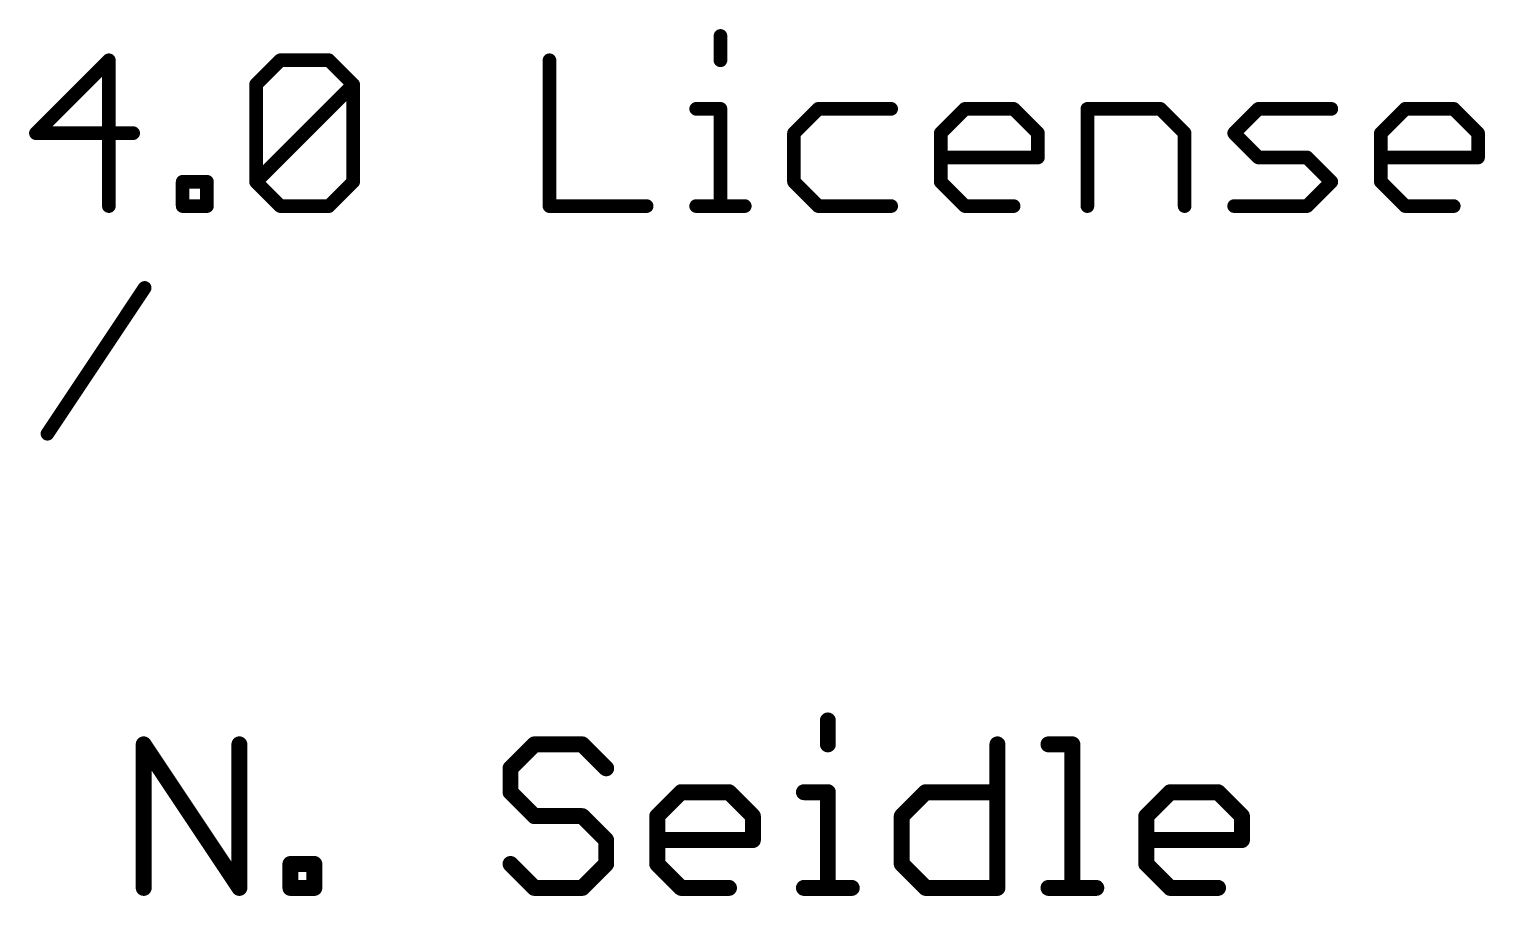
# Model space of a CAD drawing. Extents: x -23 to 84, y -20 to 26.
# Drawn here: x 68 to 84.25, y -19.05 to -9.38 of the extents above; entities that cross this region are included whole.
import ezdxf

# ---------------------------------------------------------------- set-up
doc = ezdxf.new("R2010")
doc.units = 0
doc.layers.add('51', color=53, linetype='CONTINUOUS')

msp = doc.modelspace()

# ---------------------------------------------------------------- linework, layer by layer
at = {"layer": '51'}
for points, const_width in [([(75.7167, -9.4556), (75.7167, -9.7268)], 0.1524), ([(68.8919, -9.7268), (68.0784, -10.5403)], 0.1524), ([(68.8919, -11.3538), (68.8919, -9.7268)], 0.1524), ([(70.5341, -9.998), (70.8053, -9.7268)], 0.1524), ([(70.8053, -9.7268), (71.3476, -9.7268)], 0.1524), ([(71.3476, -9.7268), (71.6188, -9.998)], 0.1524), ([(73.8084, -9.7268), (73.8084, -11.3538)], 0.1524), ([(70.5341, -11.0826), (70.5341, -9.998)], 0.1524), ([(70.5341, -11.0826), (71.6188, -9.998)], 0.1524), ([(71.6188, -9.998), (71.6188, -11.0826)], 0.1524), ([(75.4456, -10.2691), (75.7167, -10.2691)], 0.1524), ([(75.7167, -10.2691), (75.7167, -11.3538)], 0.1524), ([(76.8082, -10.2691), (76.537, -10.5403)], 0.1524), ([(77.6217, -10.2691), (76.8082, -10.2691)], 0.1524), ([(78.1742, -10.5403), (78.4453, -10.2691)], 0.1524), ([(78.4453, -10.2691), (78.9877, -10.2691)], 0.1524), ([(78.9877, -10.2691), (79.2588, -10.5403)], 0.1524), ([(79.8113, -11.3538), (79.8113, -10.2691)], 0.1524), ([(79.8113, -10.2691), (80.6248, -10.2691)], 0.1524), ([(80.6248, -10.2691), (80.896, -10.5403)], 0.1524), ([(81.4485, -10.5403), (81.7196, -10.2691)], 0.1524), ([(81.7196, -10.2691), (82.5331, -10.2691)], 0.1524), ([(83.0856, -10.5403), (83.3568, -10.2691)], 0.1524), ([(83.3568, -10.2691), (83.8991, -10.2691)], 0.1524), ([(83.8991, -10.2691), (84.1703, -10.5403)], 0.1524), ([(68.0784, -10.5403), (69.163, -10.5403)], 0.1524), ([(76.537, -10.5403), (76.537, -11.0826)], 0.1524), ([(78.1742, -11.0826), (78.1742, -10.5403)], 0.1524), ([(79.2588, -10.5403), (79.2588, -10.8115)], 0.1524), ([(80.896, -10.5403), (80.896, -11.3538)], 0.1524), ([(81.7196, -10.8115), (81.4485, -10.5403)], 0.1524), ([(83.0856, -11.0826), (83.0856, -10.5403)], 0.1524), ([(84.1703, -10.5403), (84.1703, -10.8115)], 0.1524), ([(79.2588, -10.8115), (78.1742, -10.8115)], 0.1524), ([(82.262, -10.8115), (81.7196, -10.8115)], 0.1524), ([(82.5331, -11.0826), (82.262, -10.8115)], 0.1524), ([(84.1703, -10.8115), (83.0856, -10.8115)], 0.1524), ([(69.7155, -11.3538), (69.7155, -11.0826)], 0.1524), ([(69.7155, -11.0826), (69.9867, -11.0826)], 0.1524), ([(69.9867, -11.0826), (69.9867, -11.3538)], 0.1524), ([(70.8053, -11.3538), (70.5341, -11.0826)], 0.1524), ([(71.6188, -11.0826), (71.3476, -11.3538)], 0.1524), ([(76.537, -11.0826), (76.8082, -11.3538)], 0.1524), ([(78.4453, -11.3538), (78.1742, -11.0826)], 0.1524), ([(82.262, -11.3538), (82.5331, -11.0826)], 0.1524), ([(83.3568, -11.3538), (83.0856, -11.0826)], 0.1524), ([(69.9867, -11.3538), (69.7155, -11.3538)], 0.1524), ([(71.3476, -11.3538), (70.8053, -11.3538)], 0.1524), ([(73.8084, -11.3538), (74.8931, -11.3538)], 0.1524), ([(75.4456, -11.3538), (75.9879, -11.3538)], 0.1524), ([(76.8082, -11.3538), (77.6217, -11.3538)], 0.1524), ([(78.9877, -11.3538), (78.4453, -11.3538)], 0.1524), ([(81.4485, -11.3538), (82.262, -11.3538)], 0.1524), ([(83.8991, -11.3538), (83.3568, -11.3538)], 0.1524), ([(68.2068, -13.8938), (69.2914, -12.2668)], 0.1524), ([(76.915, -17.0926), (76.915, -17.3595)], 0.1778), ([(69.2808, -18.9611), (69.2808, -17.3595)], 0.1778), ([(69.2808, -17.3595), (70.3485, -18.9611)], 0.1778), ([(70.3485, -18.9611), (70.3485, -17.3595)], 0.1778), ([(73.6406, -17.3595), (73.3737, -17.6265)], 0.1778), ([(74.1745, -17.3595), (73.6406, -17.3595)], 0.1778), ([(74.4414, -17.6265), (74.1745, -17.3595)], 0.1778), ([(78.8072, -17.3595), (78.8072, -18.9611)], 0.1778), ([(79.3766, -17.3595), (79.6435, -17.3595)], 0.1778), ([(79.6435, -17.3595), (79.6435, -18.9611)], 0.1778), ([(73.3737, -17.6265), (73.3737, -17.8934)], 0.1778), ([(73.3737, -17.8934), (73.6406, -18.1603)], 0.1778), ([(75.0109, -18.1603), (75.2778, -17.8934)], 0.1778), ([(75.2778, -17.8934), (75.8117, -17.8934)], 0.1778), ([(75.8117, -17.8934), (76.0786, -18.1603)], 0.1778), ([(76.648, -17.8934), (76.915, -17.8934)], 0.1778), ([(76.915, -17.8934), (76.915, -18.9611)], 0.1778), ([(77.7395, -18.1603), (78.0064, -17.8934)], 0.1778), ([(78.0064, -17.8934), (78.8072, -17.8934)], 0.1778), ([(80.4681, -18.1603), (80.735, -17.8934)], 0.1778), ([(80.735, -17.8934), (81.2688, -17.8934)], 0.1778), ([(81.2688, -17.8934), (81.5358, -18.1603)], 0.1778), ([(73.6406, -18.1603), (74.1745, -18.1603)], 0.1778), ([(74.1745, -18.1603), (74.4414, -18.4272)], 0.1778), ([(75.0109, -18.6942), (75.0109, -18.1603)], 0.1778), ([(76.0786, -18.1603), (76.0786, -18.4272)], 0.1778), ([(77.7395, -18.6942), (77.7395, -18.1603)], 0.1778), ([(80.4681, -18.6942), (80.4681, -18.1603)], 0.1778), ([(81.5358, -18.1603), (81.5358, -18.4272)], 0.1778), ([(74.4414, -18.4272), (74.4414, -18.6942)], 0.1778), ([(76.0786, -18.4272), (75.0109, -18.4272)], 0.1778), ([(81.5358, -18.4272), (80.4681, -18.4272)], 0.1778), ([(70.918, -18.9611), (70.918, -18.6942)], 0.1778), ([(70.918, -18.6942), (71.1849, -18.6942)], 0.1778), ([(71.1849, -18.6942), (71.1849, -18.9611)], 0.1778), ([(73.6406, -18.9611), (73.3737, -18.6942)], 0.1778), ([(74.4414, -18.6942), (74.1745, -18.9611)], 0.1778), ([(75.2778, -18.9611), (75.0109, -18.6942)], 0.1778), ([(78.0064, -18.9611), (77.7395, -18.6942)], 0.1778), ([(80.735, -18.9611), (80.4681, -18.6942)], 0.1778), ([(71.1849, -18.9611), (70.918, -18.9611)], 0.1778), ([(74.1745, -18.9611), (73.6406, -18.9611)], 0.1778), ([(75.8117, -18.9611), (75.2778, -18.9611)], 0.1778), ([(76.648, -18.9611), (77.1819, -18.9611)], 0.1778), ([(78.8072, -18.9611), (78.0064, -18.9611)], 0.1778), ([(79.3766, -18.9611), (79.9105, -18.9611)], 0.1778), ([(81.2688, -18.9611), (80.735, -18.9611)], 0.1778)]:
    msp.add_lwpolyline(points, dxfattribs=dict(at, const_width=const_width))
for points, const_width in [([(75.7548, -9.4556, 1), (75.6786, -9.4556)], 0.0762), ([(68.93, -9.7268, 1), (68.8538, -9.7268)], 0.0762), ([(68.9188, -9.7538, 1), (68.8649, -9.6999)], 0.0762), ([(70.8053, -9.6887, 1), (70.8053, -9.7649)], 0.0762), ([(70.8322, -9.7538, 1), (70.7783, -9.6999)], 0.0762), ([(71.3745, -9.6999, 1), (71.3207, -9.7538)], 0.0762), ([(71.3476, -9.7649, 1), (71.3476, -9.6887)], 0.0762), ([(73.8465, -9.7268, 1), (73.7703, -9.7268)], 0.0762), ([(75.6786, -9.7268, 1), (75.7548, -9.7268)], 0.0762), ([(70.5722, -9.998, 1), (70.496, -9.998)], 0.0762), ([(70.5072, -9.971, 1), (70.561, -10.0249)], 0.0762), ([(71.6569, -9.998, 1), (71.5807, -9.998)], 0.0762), ([(71.6457, -10.0249, 1), (71.5918, -9.971)], 0.0762), ([(71.5918, -10.0249, 1), (71.6457, -9.971)], 0.0762), ([(75.4456, -10.231, 1), (75.4456, -10.3072)], 0.0762), ([(75.7548, -10.2691, 1), (75.6786, -10.2691)], 0.0762), ([(75.7167, -10.3072, 1), (75.7167, -10.231)], 0.0762), ([(76.8082, -10.231, 1), (76.8082, -10.3072)], 0.0762), ([(76.8351, -10.2961, 1), (76.7812, -10.2422)], 0.0762), ([(77.6217, -10.3072, 1), (77.6217, -10.231)], 0.0762), ([(78.4453, -10.231, 1), (78.4453, -10.3072)], 0.0762), ([(78.4723, -10.2961, 1), (78.4184, -10.2422)], 0.0762), ([(79.0146, -10.2422, 1), (78.9607, -10.2961)], 0.0762), ([(78.9877, -10.3072, 1), (78.9877, -10.231)], 0.0762), ([(79.8494, -10.2691, 1), (79.7732, -10.2691)], 0.0762), ([(79.8113, -10.231, 1), (79.8113, -10.3072)], 0.0762), ([(80.6518, -10.2422, 1), (80.5979, -10.2961)], 0.0762), ([(80.6248, -10.3072, 1), (80.6248, -10.231)], 0.0762), ([(81.7196, -10.231, 1), (81.7196, -10.3072)], 0.0762), ([(81.7466, -10.2961, 1), (81.6927, -10.2422)], 0.0762), ([(82.5331, -10.3072, 1), (82.5331, -10.231)], 0.0762), ([(83.3568, -10.231, 1), (83.3568, -10.3072)], 0.0762), ([(83.3837, -10.2961, 1), (83.3299, -10.2422)], 0.0762), ([(83.9261, -10.2422, 1), (83.8722, -10.2961)], 0.0762), ([(83.8991, -10.3072, 1), (83.8991, -10.231)], 0.0762), ([(68.0784, -10.5022, 1), (68.0784, -10.5784)], 0.0762), ([(68.0514, -10.5134, 1), (68.1053, -10.5672)], 0.0762), ([(69.163, -10.5784, 1), (69.163, -10.5022)], 0.0762), ([(76.5751, -10.5403, 1), (76.4989, -10.5403)], 0.0762), ([(76.5101, -10.5134, 1), (76.564, -10.5672)], 0.0762), ([(78.2123, -10.5403, 1), (78.1361, -10.5403)], 0.0762), ([(78.1472, -10.5134, 1), (78.2011, -10.5672)], 0.0762), ([(79.2969, -10.5403, 1), (79.2207, -10.5403)], 0.0762), ([(79.2319, -10.5672, 1), (79.2858, -10.5134)], 0.0762), ([(80.9341, -10.5403, 1), (80.8579, -10.5403)], 0.0762), ([(80.869, -10.5672, 1), (80.9229, -10.5134)], 0.0762), ([(81.4754, -10.5134, 1), (81.4215, -10.5672)], 0.0762), ([(81.4215, -10.5134, 1), (81.4754, -10.5672)], 0.0762), ([(83.1237, -10.5403, 1), (83.0475, -10.5403)], 0.0762), ([(83.0587, -10.5134, 1), (83.1126, -10.5672)], 0.0762), ([(84.2084, -10.5403, 1), (84.1322, -10.5403)], 0.0762), ([(84.1434, -10.5672, 1), (84.1972, -10.5134)], 0.0762), ([(78.1742, -10.7734, 1), (78.1742, -10.8496)], 0.0762), ([(79.2207, -10.8115, 1), (79.2969, -10.8115)], 0.0762), ([(79.2588, -10.8496, 1), (79.2588, -10.7734)], 0.0762), ([(81.7196, -10.7734, 1), (81.7196, -10.8496)], 0.0762), ([(81.6927, -10.8384, 1), (81.7466, -10.7845)], 0.0762), ([(82.2889, -10.7845, 1), (82.235, -10.8384)], 0.0762), ([(82.262, -10.8496, 1), (82.262, -10.7734)], 0.0762), ([(83.0856, -10.7734, 1), (83.0856, -10.8496)], 0.0762), ([(84.1322, -10.8115, 1), (84.2084, -10.8115)], 0.0762), ([(84.1703, -10.8496, 1), (84.1703, -10.7734)], 0.0762), ([(69.7536, -11.0826, 1), (69.6774, -11.0826)], 0.0762), ([(69.7155, -11.0445, 1), (69.7155, -11.1207)], 0.0762), ([(70.0248, -11.0826, 1), (69.9486, -11.0826)], 0.0762), ([(69.9867, -11.1207, 1), (69.9867, -11.0445)], 0.0762), ([(70.561, -11.0557, 1), (70.5072, -11.1096)], 0.0762), ([(70.5072, -11.0557, 1), (70.561, -11.1096)], 0.0762), ([(70.496, -11.0826, 1), (70.5722, -11.0826)], 0.0762), ([(71.5807, -11.0826, 1), (71.6569, -11.0826)], 0.0762), ([(71.6457, -11.1096, 1), (71.5918, -11.0557)], 0.0762), ([(76.564, -11.0557, 1), (76.5101, -11.1096)], 0.0762), ([(76.4989, -11.0826, 1), (76.5751, -11.0826)], 0.0762), ([(78.2011, -11.0557, 1), (78.1472, -11.1096)], 0.0762), ([(78.1361, -11.0826, 1), (78.2123, -11.0826)], 0.0762), ([(82.5601, -11.1096, 1), (82.5062, -11.0557)], 0.0762), ([(82.5062, -11.1096, 1), (82.5601, -11.0557)], 0.0762), ([(83.1126, -11.0557, 1), (83.0587, -11.1096)], 0.0762), ([(83.0475, -11.0826, 1), (83.1237, -11.0826)], 0.0762), ([(68.8538, -11.3538, 1), (68.93, -11.3538)], 0.0762), ([(69.7155, -11.3157, 1), (69.7155, -11.3919)], 0.0762), ([(69.6774, -11.3538, 1), (69.7536, -11.3538)], 0.0762), ([(69.9486, -11.3538, 1), (70.0248, -11.3538)], 0.0762), ([(69.9867, -11.3919, 1), (69.9867, -11.3157)], 0.0762), ([(70.8053, -11.3157, 1), (70.8053, -11.3919)], 0.0762), ([(70.7783, -11.3807, 1), (70.8322, -11.3269)], 0.0762), ([(71.3207, -11.3269, 1), (71.3745, -11.3807)], 0.0762), ([(71.3476, -11.3919, 1), (71.3476, -11.3157)], 0.0762), ([(73.8084, -11.3157, 1), (73.8084, -11.3919)], 0.0762), ([(73.7703, -11.3538, 1), (73.8465, -11.3538)], 0.0762), ([(74.8931, -11.3919, 1), (74.8931, -11.3157)], 0.0762), ([(75.4456, -11.3157, 1), (75.4456, -11.3919)], 0.0762), ([(75.6786, -11.3538, 1), (75.7548, -11.3538)], 0.0762), ([(75.9879, -11.3919, 1), (75.9879, -11.3157)], 0.0762), ([(76.8082, -11.3157, 1), (76.8082, -11.3919)], 0.0762), ([(76.7812, -11.3807, 1), (76.8351, -11.3269)], 0.0762), ([(77.6217, -11.3919, 1), (77.6217, -11.3157)], 0.0762), ([(78.4453, -11.3157, 1), (78.4453, -11.3919)], 0.0762), ([(78.4184, -11.3807, 1), (78.4723, -11.3269)], 0.0762), ([(78.9877, -11.3919, 1), (78.9877, -11.3157)], 0.0762), ([(79.7732, -11.3538, 1), (79.8494, -11.3538)], 0.0762), ([(80.8579, -11.3538, 1), (80.9341, -11.3538)], 0.0762), ([(81.4485, -11.3157, 1), (81.4485, -11.3919)], 0.0762), ([(82.235, -11.3269, 1), (82.2889, -11.3807)], 0.0762), ([(82.262, -11.3919, 1), (82.262, -11.3157)], 0.0762), ([(83.3568, -11.3157, 1), (83.3568, -11.3919)], 0.0762), ([(83.3299, -11.3807, 1), (83.3837, -11.3269)], 0.0762), ([(83.8991, -11.3919, 1), (83.8991, -11.3157)], 0.0762), ([(69.3231, -12.2879, 1), (69.2597, -12.2457)], 0.0762), ([(68.1751, -13.8727, 1), (68.2385, -13.9149)], 0.0762), ([(76.9594, -17.0926, 1), (76.8705, -17.0926)], 0.0889), ([(69.3178, -17.3349, 1), (69.2438, -17.3842)], 0.0889), ([(69.3253, -17.3595, 1), (69.2364, -17.3595)], 0.0889), ([(70.393, -17.3595, 1), (70.3041, -17.3595)], 0.0889), ([(73.6406, -17.3151, 1), (73.6406, -17.404)], 0.0889), ([(73.6721, -17.391, 1), (73.6092, -17.3281)], 0.0889), ([(74.2059, -17.3281, 1), (74.1431, -17.391)], 0.0889), ([(74.1745, -17.404, 1), (74.1745, -17.3151)], 0.0889), ([(76.8705, -17.3595, 1), (76.9594, -17.3595)], 0.0889), ([(78.8516, -17.3595, 1), (78.7627, -17.3595)], 0.0889), ([(79.3766, -17.3151, 1), (79.3766, -17.404)], 0.0889), ([(79.688, -17.3595, 1), (79.5991, -17.3595)], 0.0889), ([(79.6435, -17.404, 1), (79.6435, -17.3151)], 0.0889), ([(73.4182, -17.6265, 1), (73.3293, -17.6265)], 0.0889), ([(73.3423, -17.595, 1), (73.4051, -17.6579)], 0.0889), ([(74.41, -17.6579, 1), (74.4729, -17.595)], 0.0889), ([(73.4051, -17.862, 1), (73.3423, -17.9248)], 0.0889), ([(73.3293, -17.8934, 1), (73.4182, -17.8934)], 0.0889), ([(75.2778, -17.8489, 1), (75.2778, -17.9378)], 0.0889), ([(75.3092, -17.9248, 1), (75.2464, -17.862)], 0.0889), ([(75.8431, -17.862, 1), (75.7802, -17.9248)], 0.0889), ([(75.8117, -17.9378, 1), (75.8117, -17.8489)], 0.0889), ([(76.648, -17.8489, 1), (76.648, -17.9378)], 0.0889), ([(76.9594, -17.8934, 1), (76.8705, -17.8934)], 0.0889), ([(76.915, -17.9378, 1), (76.915, -17.8489)], 0.0889), ([(78.0064, -17.8489, 1), (78.0064, -17.9378)], 0.0889), ([(78.0378, -17.9248, 1), (77.975, -17.862)], 0.0889), ([(78.8072, -17.9378, 1), (78.8072, -17.8489)], 0.0889), ([(80.735, -17.8489, 1), (80.735, -17.9378)], 0.0889), ([(80.7664, -17.9248, 1), (80.7036, -17.862)], 0.0889), ([(81.3003, -17.862, 1), (81.2374, -17.9248)], 0.0889), ([(81.2688, -17.9378, 1), (81.2688, -17.8489)], 0.0889), ([(73.6406, -18.1159, 1), (73.6406, -18.2048)], 0.0889), ([(73.6092, -18.1917, 1), (73.6721, -18.1289)], 0.0889), ([(74.2059, -18.1289, 1), (74.1431, -18.1917)], 0.0889), ([(74.1745, -18.2048, 1), (74.1745, -18.1159)], 0.0889), ([(75.0553, -18.1603, 1), (74.9664, -18.1603)], 0.0889), ([(74.9794, -18.1289, 1), (75.0423, -18.1917)], 0.0889), ([(76.123, -18.1603, 1), (76.0341, -18.1603)], 0.0889), ([(76.0472, -18.1917, 1), (76.11, -18.1289)], 0.0889), ([(77.7839, -18.1603, 1), (77.695, -18.1603)], 0.0889), ([(77.708, -18.1289, 1), (77.7709, -18.1917)], 0.0889), ([(80.5125, -18.1603, 1), (80.4236, -18.1603)], 0.0889), ([(80.4366, -18.1289, 1), (80.4995, -18.1917)], 0.0889), ([(81.5802, -18.1603, 1), (81.4913, -18.1603)], 0.0889), ([(81.5043, -18.1917, 1), (81.5672, -18.1289)], 0.0889), ([(74.4859, -18.4272, 1), (74.397, -18.4272)], 0.0889), ([(74.41, -18.4587, 1), (74.4729, -18.3958)], 0.0889), ([(75.0109, -18.3828, 1), (75.0109, -18.4717)], 0.0889), ([(76.0786, -18.4717, 1), (76.0786, -18.3828)], 0.0889), ([(80.4681, -18.3828, 1), (80.4681, -18.4717)], 0.0889), ([(81.5358, -18.4717, 1), (81.5358, -18.3828)], 0.0889), ([(76.0341, -18.4272, 1), (76.123, -18.4272)], 0.0889), ([(81.4913, -18.4272, 1), (81.5802, -18.4272)], 0.0889), ([(70.918, -18.6497, 1), (70.918, -18.7386)], 0.0889), ([(70.9624, -18.6942, 1), (70.8735, -18.6942)], 0.0889), ([(71.2294, -18.6942, 1), (71.1405, -18.6942)], 0.0889), ([(71.1849, -18.7386, 1), (71.1849, -18.6497)], 0.0889), ([(73.4051, -18.6627, 1), (73.3423, -18.7256)], 0.0889), ([(74.397, -18.6942, 1), (74.4859, -18.6942)], 0.0889), ([(74.4729, -18.7256, 1), (74.41, -18.6627)], 0.0889), ([(75.0423, -18.6627, 1), (74.9794, -18.7256)], 0.0889), ([(74.9664, -18.6942, 1), (75.0553, -18.6942)], 0.0889), ([(77.7709, -18.6627, 1), (77.708, -18.7256)], 0.0889), ([(77.695, -18.6942, 1), (77.7839, -18.6942)], 0.0889), ([(80.4995, -18.6627, 1), (80.4366, -18.7256)], 0.0889), ([(80.4236, -18.6942, 1), (80.5125, -18.6942)], 0.0889), ([(69.2364, -18.9611, 1), (69.3253, -18.9611)], 0.0889), ([(70.3041, -18.9611, 1), (70.393, -18.9611)], 0.0889), ([(70.3115, -18.9858, 1), (70.3855, -18.9364)], 0.0889), ([(70.918, -18.9167, 1), (70.918, -19.0056)], 0.0889), ([(70.8735, -18.9611, 1), (70.9624, -18.9611)], 0.0889), ([(71.1405, -18.9611, 1), (71.2294, -18.9611)], 0.0889), ([(71.1849, -19.0056, 1), (71.1849, -18.9167)], 0.0889), ([(73.6406, -18.9167, 1), (73.6406, -19.0056)], 0.0889), ([(73.6092, -18.9925, 1), (73.6721, -18.9297)], 0.0889), ([(74.1431, -18.9297, 1), (74.2059, -18.9925)], 0.0889), ([(74.1745, -19.0056, 1), (74.1745, -18.9167)], 0.0889), ([(75.2778, -18.9167, 1), (75.2778, -19.0056)], 0.0889), ([(75.2464, -18.9925, 1), (75.3092, -18.9297)], 0.0889), ([(75.8117, -19.0056, 1), (75.8117, -18.9167)], 0.0889), ([(76.648, -18.9167, 1), (76.648, -19.0056)], 0.0889), ([(76.8705, -18.9611, 1), (76.9594, -18.9611)], 0.0889), ([(77.1819, -19.0056, 1), (77.1819, -18.9167)], 0.0889), ([(78.0064, -18.9167, 1), (78.0064, -19.0056)], 0.0889), ([(77.975, -18.9925, 1), (78.0378, -18.9297)], 0.0889), ([(78.7627, -18.9611, 1), (78.8516, -18.9611)], 0.0889), ([(78.8072, -19.0056, 1), (78.8072, -18.9167)], 0.0889), ([(79.3766, -18.9167, 1), (79.3766, -19.0056)], 0.0889), ([(79.5991, -18.9611, 1), (79.688, -18.9611)], 0.0889), ([(79.9105, -19.0056, 1), (79.9105, -18.9167)], 0.0889), ([(80.735, -18.9167, 1), (80.735, -19.0056)], 0.0889), ([(80.7036, -18.9925, 1), (80.7664, -18.9297)], 0.0889), ([(81.2688, -19.0056, 1), (81.2688, -18.9167)], 0.0889)]:
    msp.add_lwpolyline(points, format="xyb", dxfattribs=dict(at, const_width=const_width))

doc.saveas('drawing.dxf')
